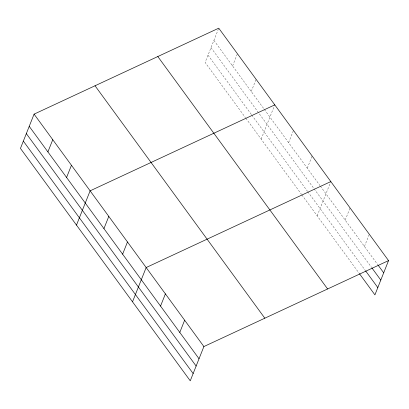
<?xml version="1.0" encoding="UTF-8"?>
<svg xmlns="http://www.w3.org/2000/svg" width="409" height="409" viewBox="0 0 409 409"><rect width="100%" height="100%" fill="white"/><g stroke="black" fill="none" stroke-linecap="round" stroke-linejoin="round"><path stroke-width="0.31" stroke-dasharray="2.04 1.53" d="M218.518 28.753L205.113 62.439L245.456 117.659M232.573 65.941L237.424 53.743M251.249 91.509L256.106 79.305M261.147 139.137L274.782 104.873M288.606 142.644L293.463 130.44M307.282 168.211L312.139 156.008M317.185 215.84L330.82 181.576M345.206 220.119L350.063 207.915M364.45 246.463L369.307 234.26M213.892 40.373L263.948 108.896M264.326 109.407L319.986 185.594M320.359 186.105L377.773 264.7M210.998 47.654L313.723 188.273M314.097 188.784L371.546 267.42M208.012 55.159L251.346 114.474M251.719 114.985L307.379 191.172M307.752 191.683L365.232 270.359M245.835 118.175L301.494 194.362M301.868 194.873L359 273.084"/><path stroke-width="0.61" d="M34.085 114.137L20.45 148.401L190.251 380.825L203.887 346.561L388.55 260.599L218.749 28.175L34.085 114.137L203.887 346.561M47.909 151.903L52.761 139.704M66.585 177.47L71.442 165.272M76.483 225.098L90.118 190.834L274.782 104.873M103.942 228.605L108.799 216.402M122.618 254.173L127.475 241.97M132.521 301.801L146.156 267.537L330.82 181.576M160.543 306.08L165.4 293.882M179.786 332.425L184.643 320.221M388.55 260.599L374.915 294.863L359.373 273.59M378.141 265.206L383.693 272.803M371.914 267.926L380.799 280.083M365.6 270.865L377.814 287.583M157.808 56.539L327.609 288.969M95.026 85.767L264.827 318.197M29.228 126.34L199.03 358.765M26.334 133.62L196.131 366.045M23.349 141.12L193.15 373.545"/></g></svg>
